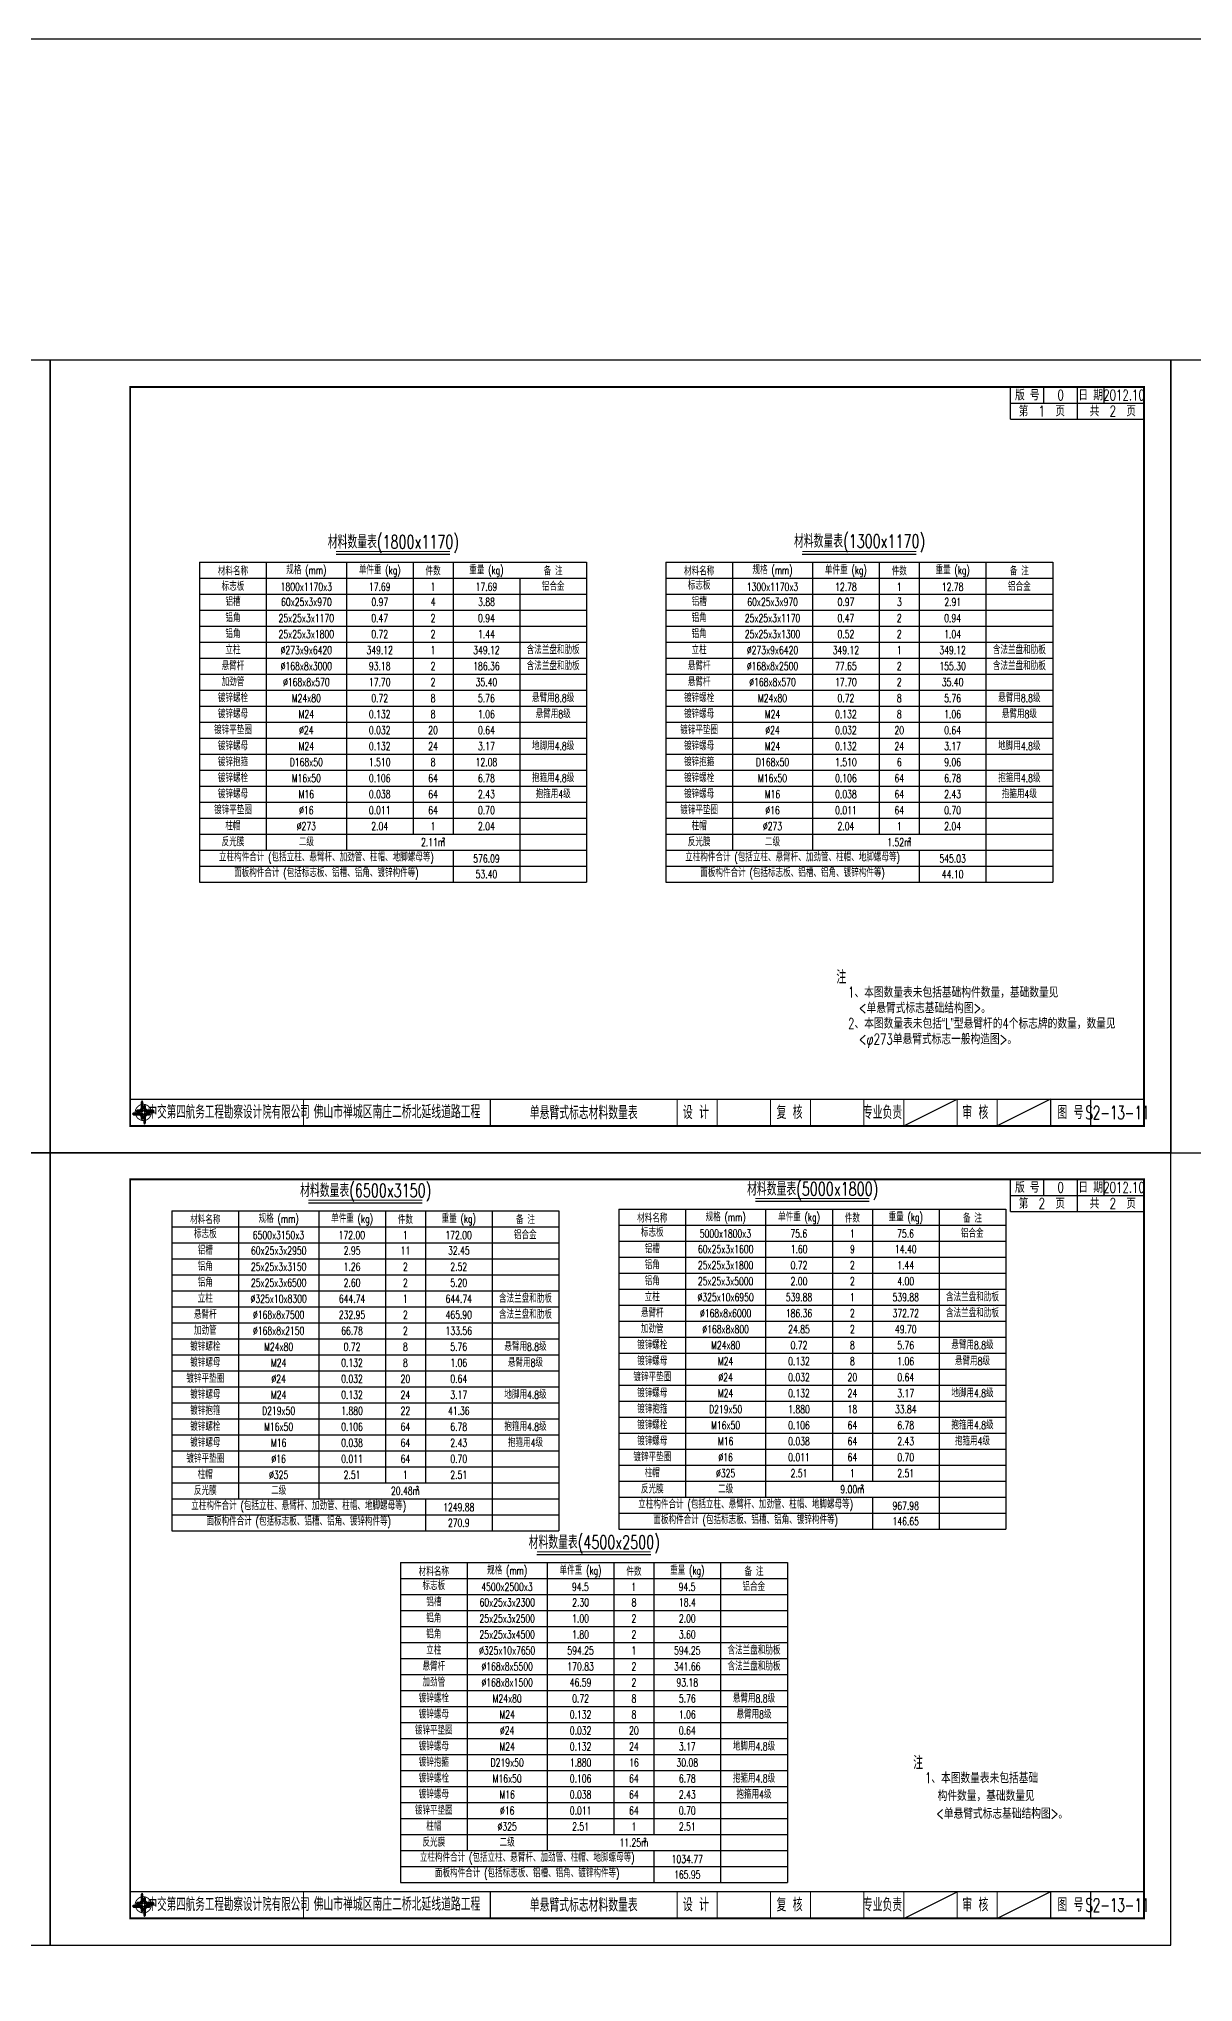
# Model space of a CAD drawing. Extents: x 4349 to 271026, y -15323 to -8945.
# Drawn here: x 5343 to 5775, y -14661 to -13932 of the extents above; entities that cross this region are included whole.
import ezdxf
from ezdxf.enums import TextEntityAlignment as Align

# ---------------------------------------------------------------- set-up
doc = ezdxf.new("R2010")
doc.units = 0
doc.header["$LTSCALE"] = 2
doc.layers.get('0').update_dxf_attribs({"linetype": 'CONTINUOUS'})
doc.layers.add('图框', color=7, linetype='CONTINUOUS')
doc.layers.add('文字', color=7, linetype='CONTINUOUS')
doc.styles.get("Standard").update_dxf_attribs({"font": 'simplex1.shx', "width": 0.7, "bigfont": 'hztxt.shx'})

# ---------------------------------------------------------------- blocks, each defined once
blk = doc.blocks.new('series')
at = {"width": 0.75}
for tag, height, p in [('页码', 4, (-35, -19)), ('图名', 5, (-220, -282)), ('图号', 5, (-20, -282))]:
    blk.add_attdef(tag, text='', height=height, dxfattribs=at).set_placement(p, align=Align.MIDDLE_CENTER)
blk = doc.blocks.new('tb')
at = {"lineweight": -3}
h = blk.add_hatch(color=256, dxfattribs=at)
h.paths.add_polyline_path([(-1.23, -0.13), (-3.78, -0.14), (-4.14, -0.41), (-1.4, -0.44), (-0.56, -1.24), (-0.54, -2.62), (-0.27, -2.2), (-0.26, -1.06)])
h.paths.add_polyline_path([(0.13, -1.08), (0.14, -3.86), (0.41, -4.26), (0.44, -1.24), (1.25, -0.43), (2.66, -0.43), (2.26, -0.16), (1.07, -0.15)])
h.paths.add_polyline_path([(1.08, 0.3), (3.62, 0.3), (4.02, 0.56), (1.25, 0.57), (0.43, 1.39), (0.43, 2.8), (0.16, 2.41), (0.15, 1.24)])
h.paths.add_polyline_path([(-0.28, 1.21), (-0.28, 3.99), (-0.56, 4.39), (-0.57, 1.41), (-1.38, 0.6), (-2.74, 0.56), (-2.33, 0.3), (-1.2, 0.29)])
for p, q in [((-1.38, 0.6), (-2.74, 0.56)), ((-0.57, 1.41), (-1.38, 0.6)), ((-0.56, 4.39), (-0.57, 1.41)), ((0.43, 2.8), (0.43, 1.39)), ((0.43, 1.39), (1.25, 0.57)), ((1.25, 0.57), (4.02, 0.56)), ((-4.14, -0.41), (-1.4, -0.44)), ((-1.4, -0.44), (-0.56, -1.24)), ((-0.56, -1.24), (-0.54, -2.62)), ((0.41, -4.26), (0.44, -1.24)), ((0.44, -1.24), (1.25, -0.43)), ((1.25, -0.43), (2.66, -0.43))]:
    blk.add_line(p, q, dxfattribs=at)
at = {"lineweight": -3, "const_width": 0.35, "flags": 128}
for points in [[(-0.9, 3.02, 0.324167), (-3.16, -0.14)], [(2.88, 0.92, 0.324403), (-0.24, 3.15)], [(0.75, -2.86, 0.325418), (3.02, 0.26)], [(-2.98, -0.76, 0.322976), (0.14, -2.98)]]:
    blk.add_lwpolyline(points, format="xyb", dxfattribs=at)
at = {"lineweight": -3, "flags": 128}
for points in [[(-0.9, 3.99), (-0.9, 1.58), (-1.53, 0.91), (-2.34, 0.91), (-2.74, 0.56), (-2.33, 0.3), (-1.2, 0.29), (-0.28, 1.21), (-0.28, 3.99), (-0.56, 4.39)], [(-0.04, 0.77), (0.68, 0.04), (-0.04, -0.69), (-0.77, 0.05)], [(3.62, 0.92), (1.43, 0.92), (0.77, 1.54), (0.77, 2.38), (0.43, 2.8), (0.16, 2.41), (0.15, 1.24), (1.08, 0.3), (3.62, 0.3), (4.02, 0.56)], [(-3.73, -0.76), (-1.54, -0.76), (-0.89, -1.39), (-0.89, -2.21), (-0.54, -2.62), (-0.27, -2.2), (-0.26, -1.06), (-1.23, -0.13), (-3.78, -0.14), (-4.14, -0.41)], [(0.75, -3.85), (0.75, -1.43), (1.4, -0.78), (2.26, -0.78), (2.66, -0.43), (2.26, -0.16), (1.07, -0.15), (0.13, -1.08), (0.14, -3.86), (0.41, -4.26)]]:
    blk.add_lwpolyline(points, close=True, dxfattribs=at)
blk = doc.blocks.new('12345')
at = {"layer": '图框'}
blk.add_lwpolyline([(4926.93, -9362.88), (4926.93, -9065.88), (4506.93, -9065.88), (4506.93, -9362.88)], close=True, dxfattribs=at)
blk = doc.blocks.new('123456')
at = {"layer": '图框', "linetype": 'Continuous'}
blk.add_blockref('12345', (0, -2522.15), dxfattribs=at)

msp = doc.modelspace()

# ---------------------------------------------------------------- linework, layer by layer
at = {"layer": '图框'}
for p, q in [((5706.92857, -14074.90394), (5706.92857, -14062.90394)), ((5719.42857, -14068.90394), (5719.42857, -14062.90394)), ((5731.92857, -14068.90394), (5731.92857, -14062.90394)), ((5741.92857, -14068.90394), (5741.92857, -14062.90394)), ((5706.92857, -14068.90394), (5756.92857, -14068.90394)), ((5731.92857, -14074.90394), (5731.92857, -14068.90394)), ((5706.92857, -14074.90394), (5756.92857, -14074.90394)), ((5721.92858, -14329.90394), (5701.92858, -14339.90394)), ((5706.92857, -14371.90394), (5706.92857, -14359.90394)), ((5719.42857, -14365.90394), (5719.42857, -14359.90394)), ((5731.92857, -14365.90394), (5731.92857, -14359.90394)), ((5741.92857, -14365.90394), (5741.92857, -14359.90394)), ((5706.92857, -14365.90394), (5756.92857, -14365.90394)), ((5731.92857, -14371.90394), (5731.92857, -14365.90394)), ((5706.92857, -14371.90394), (5756.92857, -14371.90394)), ((5721.92858, -14626.90394), (5701.92858, -14636.90394))]:
    msp.add_line(p, q, dxfattribs=at)
at = {"layer": '图框', "linetype": 'Continuous'}
for p, q in [((5666.92858, -14339.90394), (5686.92858, -14329.90394)), ((5666.92858, -14636.90394), (5686.92858, -14626.90394))]:
    msp.add_line(p, q, dxfattribs=at)
msp.add_lwpolyline([(4349.44171, -13932.41183), (7922.30761, -13932.41183), (7922.30761, -15323.10152), (4349.44171, -15323.10152)], close=True, dxfattribs=at)
at = {"layer": '图框'}
for points, const_width in [([(5756.92857, -14062.90394), (5376.92857, -14062.90394), (5376.92858, -14339.90394), (5756.92858, -14339.90394), (5756.92857, -14062.90394)], 0.7), ([(5376.92858, -14329.90394), (5756.92858, -14329.90394)], 0.4), ([(5441.92858, -14329.90394), (5441.92858, -14339.90394)], 0.4), ([(5511.92858, -14339.90394), (5511.92858, -14329.90394)], 0.4), ([(5581.92858, -14339.90394), (5581.92858, -14329.90394)], 0.4), ([(5596.92858, -14339.90394), (5596.92858, -14329.90394)], 0.4), ([(5616.92858, -14339.90394), (5616.92858, -14329.90394)], 0.4), ([(5631.92858, -14339.90394), (5631.92858, -14329.90394)], 0.4), ([(5651.92858, -14339.90394), (5651.92858, -14329.90394)], 0.4), ([(5651.92858, -14339.90394), (5651.92858, -14329.90394)], 0.4), ([(5666.92858, -14339.90394), (5666.92858, -14329.90394)], 0.4), ([(5686.92858, -14339.90394), (5686.92858, -14329.90394)], 0.4), ([(5701.92858, -14339.90394), (5701.92858, -14329.90394)], 0.4), ([(5721.92858, -14339.90394), (5721.92858, -14329.90394)], 0.4), ([(5736.92858, -14339.90394), (5736.92858, -14329.90394)], 0.4), ([(5756.92857, -14359.90394), (5376.92857, -14359.90394), (5376.92858, -14636.90394), (5756.92858, -14636.90394), (5756.92857, -14359.90394)], 0.7), ([(5376.92858, -14626.90394), (5756.92858, -14626.90394)], 0.4), ([(5441.92858, -14626.90394), (5441.92858, -14636.90394)], 0.4), ([(5511.92858, -14636.90394), (5511.92858, -14626.90394)], 0.4), ([(5581.92858, -14636.90394), (5581.92858, -14626.90394)], 0.4), ([(5596.92858, -14636.90394), (5596.92858, -14626.90394)], 0.4), ([(5616.92858, -14636.90394), (5616.92858, -14626.90394)], 0.4), ([(5631.92858, -14636.90394), (5631.92858, -14626.90394)], 0.4), ([(5651.92858, -14636.90394), (5651.92858, -14626.90394)], 0.4), ([(5651.92858, -14636.90394), (5651.92858, -14626.90394)], 0.4), ([(5666.92858, -14636.90394), (5666.92858, -14626.90394)], 0.4), ([(5686.92858, -14636.90394), (5686.92858, -14626.90394)], 0.4), ([(5701.92858, -14636.90394), (5701.92858, -14626.90394)], 0.4), ([(5721.92858, -14636.90394), (5721.92858, -14626.90394)], 0.4), ([(5736.92858, -14636.90394), (5736.92858, -14626.90394)], 0.4)]:
    msp.add_lwpolyline(points, dxfattribs=dict(at, const_width=const_width))
at = {"layer": '文字', "color": 1}
for p, q in [((5402.95937, -14128.53039), (5402.95937, -14248.53039)), ((5402.95937, -14128.53039), (5547.95937, -14128.53039)), ((5547.95937, -14128.53039), (5547.95937, -14248.53039)), ((5577.69115, -14128.53039), (5577.69115, -14248.53039)), ((5577.69115, -14128.53039), (5722.69115, -14128.53039)), ((5722.69115, -14128.53039), (5722.69115, -14248.53039)), ((5402.95937, -14236.53039), (5547.95937, -14236.53039)), ((5577.69115, -14236.53039), (5722.69115, -14236.53039)), ((5402.95937, -14248.53039), (5547.95937, -14248.53039)), ((5577.69115, -14248.53039), (5722.69115, -14248.53039)), ((5560.11356, -14371.07798), (5560.11356, -14491.07798)), ((5560.11356, -14371.07798), (5705.11356, -14371.07798)), ((5705.11356, -14371.07798), (5705.11356, -14491.07798)), ((5392.58709, -14371.65461), (5392.58709, -14491.65461)), ((5392.58709, -14371.65461), (5537.58709, -14371.65461)), ((5537.58709, -14371.65461), (5537.58709, -14491.65461)), ((5392.58709, -14479.65461), (5537.58709, -14479.65461)), ((5560.11356, -14479.07798), (5705.11356, -14479.07798)), ((5392.58709, -14491.65461), (5537.58709, -14491.65461)), ((5560.11356, -14491.07798), (5705.11356, -14491.07798)), ((5478.23726, -14503.50648), (5478.23726, -14623.50648)), ((5478.23726, -14503.50648), (5623.23726, -14503.50648)), ((5623.23726, -14503.50648), (5623.23726, -14623.50648)), ((5478.23726, -14623.50648), (5623.23726, -14623.50648))]:
    msp.add_line(p, q, dxfattribs=at)
at = {"layer": '文字'}
for p, q in [((5427.95937, -14128.53039), (5427.95937, -14236.53039)), ((5454.12238, -14125.53039), (5496.79637, -14125.53039)), ((5457.95937, -14128.53039), (5457.95937, -14236.53039)), ((5482.95937, -14128.53039), (5482.95937, -14230.53039)), ((5497.95937, -14128.53039), (5497.95937, -14230.53039)), ((5602.69115, -14128.53039), (5602.69115, -14236.53039)), ((5628.85415, -14125.53039), (5671.52815, -14125.53039)), ((5632.69115, -14128.53039), (5632.69115, -14236.53039)), ((5657.69115, -14128.53039), (5657.69115, -14230.53039)), ((5672.69115, -14128.53039), (5672.69115, -14230.53039)), ((5697.69115, -14128.53039), (5697.69115, -14248.53039)), ((5402.95937, -14134.53039), (5547.95937, -14134.53039)), ((5522.95937, -14134.53039), (5522.95937, -14248.53039)), ((5577.69115, -14134.53039), (5722.69115, -14134.53039)), ((5402.95937, -14140.53039), (5547.95937, -14140.53039)), ((5577.69115, -14140.53039), (5722.69115, -14140.53039)), ((5402.95937, -14146.53039), (5547.95937, -14146.53039)), ((5402.95937, -14152.53039), (5547.95937, -14152.53039)), ((5577.69115, -14146.53039), (5722.69115, -14146.53039)), ((5577.69115, -14152.53039), (5722.69115, -14152.53039)), ((5402.95937, -14158.53039), (5547.95937, -14158.53039)), ((5577.69115, -14158.53039), (5722.69115, -14158.53039)), ((5402.95937, -14164.53039), (5547.95937, -14164.53039)), ((5577.69115, -14164.53039), (5722.69115, -14164.53039)), ((5402.95937, -14170.53039), (5547.95937, -14170.53039)), ((5577.69115, -14170.53039), (5722.69115, -14170.53039)), ((5402.95937, -14176.53039), (5547.95937, -14176.53039)), ((5577.69115, -14176.53039), (5722.69115, -14176.53039)), ((5402.95937, -14182.53039), (5547.95937, -14182.53039)), ((5402.95937, -14188.53039), (5547.95937, -14188.53039)), ((5577.69115, -14182.53039), (5722.69115, -14182.53039)), ((5577.69115, -14188.53039), (5722.69115, -14188.53039)), ((5402.95937, -14194.53039), (5547.95937, -14194.53039)), ((5522.95937, -14194.53039), (5522.95937, -14200.53039)), ((5577.69115, -14194.53039), (5722.69115, -14194.53039)), ((5697.69115, -14194.53039), (5697.69115, -14200.53039)), ((5402.95937, -14200.53039), (5547.95937, -14200.53039)), ((5522.95937, -14200.53039), (5522.95937, -14206.53039)), ((5577.69115, -14200.53039), (5722.69115, -14200.53039)), ((5697.69115, -14200.53039), (5697.69115, -14206.53039)), ((5402.95937, -14206.53039), (5547.95937, -14206.53039)), ((5522.95937, -14206.53039), (5522.95937, -14212.53039)), ((5577.69115, -14206.53039), (5722.69115, -14206.53039)), ((5697.69115, -14206.53039), (5697.69115, -14212.53039)), ((5402.95937, -14212.53039), (5547.95937, -14212.53039)), ((5522.95937, -14212.53039), (5522.95937, -14218.53039)), ((5577.69115, -14212.53039), (5722.69115, -14212.53039)), ((5697.69115, -14212.53039), (5697.69115, -14218.53039)), ((5402.95937, -14218.53039), (5547.95937, -14218.53039)), ((5402.95937, -14224.53039), (5547.95937, -14224.53039)), ((5522.95937, -14218.53039), (5522.95937, -14224.53039)), ((5522.95937, -14224.53039), (5522.95937, -14230.53039)), ((5577.69115, -14218.53039), (5722.69115, -14218.53039)), ((5577.69115, -14224.53039), (5722.69115, -14224.53039)), ((5697.69115, -14218.53039), (5697.69115, -14224.53039)), ((5697.69115, -14224.53039), (5697.69115, -14230.53039)), ((5402.95937, -14230.53039), (5547.95937, -14230.53039)), ((5577.69115, -14230.53039), (5722.69115, -14230.53039)), ((5497.95937, -14236.53039), (5497.95937, -14248.53039)), ((5672.69115, -14236.53039), (5672.69115, -14248.53039)), ((5402.95937, -14242.53039), (5547.95937, -14242.53039)), ((5577.69115, -14242.53039), (5722.69115, -14242.53039)), ((5443.75009, -14368.65461), (5486.42409, -14368.65461)), ((5585.11356, -14371.07798), (5585.11356, -14479.07798)), ((5611.27657, -14368.07798), (5653.95056, -14368.07798)), ((5615.11356, -14371.07798), (5615.11356, -14479.07798)), ((5640.11356, -14371.07798), (5640.11356, -14473.07798)), ((5655.11356, -14371.07798), (5655.11356, -14473.07798)), ((5680.11356, -14371.07798), (5680.11356, -14491.07798)), ((5392.58709, -14377.65461), (5537.58709, -14377.65461)), ((5417.58709, -14371.65461), (5417.58709, -14479.65461)), ((5447.58709, -14371.65461), (5447.58709, -14479.65461)), ((5472.58709, -14371.65461), (5472.58709, -14473.65461)), ((5487.58709, -14371.65461), (5487.58709, -14473.65461)), ((5512.58709, -14371.65461), (5512.58709, -14491.65461)), ((5560.11356, -14377.07798), (5705.11356, -14377.07798)), ((5392.58709, -14383.65461), (5537.58709, -14383.65461)), ((5560.11356, -14383.07798), (5705.11356, -14383.07798)), ((5392.58709, -14389.65461), (5537.58709, -14389.65461)), ((5560.11356, -14389.07798), (5705.11356, -14389.07798)), ((5392.58709, -14395.65461), (5537.58709, -14395.65461)), ((5560.11356, -14395.07798), (5705.11356, -14395.07798)), ((5392.58709, -14401.65461), (5537.58709, -14401.65461)), ((5392.58709, -14407.65461), (5537.58709, -14407.65461)), ((5560.11356, -14401.07798), (5705.11356, -14401.07798)), ((5560.11356, -14407.07798), (5705.11356, -14407.07798)), ((5392.58709, -14413.65461), (5537.58709, -14413.65461)), ((5560.11356, -14413.07798), (5705.11356, -14413.07798)), ((5392.58709, -14419.65461), (5537.58709, -14419.65461)), ((5560.11356, -14419.07798), (5705.11356, -14419.07798)), ((5392.58709, -14425.65461), (5537.58709, -14425.65461)), ((5560.11356, -14425.07798), (5705.11356, -14425.07798)), ((5392.58709, -14431.65461), (5537.58709, -14431.65461)), ((5560.11356, -14431.07798), (5705.11356, -14431.07798)), ((5392.58709, -14437.65461), (5537.58709, -14437.65461)), ((5392.58709, -14443.65461), (5537.58709, -14443.65461)), ((5512.58709, -14437.65461), (5512.58709, -14443.65461)), ((5512.58709, -14443.65461), (5512.58709, -14449.65461)), ((5560.11356, -14437.07798), (5705.11356, -14437.07798)), ((5560.11356, -14443.07798), (5705.11356, -14443.07798)), ((5680.11356, -14437.07798), (5680.11356, -14443.07798)), ((5680.11356, -14443.07798), (5680.11356, -14449.07798)), ((5392.58709, -14449.65461), (5537.58709, -14449.65461)), ((5512.58709, -14449.65461), (5512.58709, -14455.65461)), ((5560.11356, -14449.07798), (5705.11356, -14449.07798)), ((5680.11356, -14449.07798), (5680.11356, -14455.07798)), ((5392.58709, -14455.65461), (5537.58709, -14455.65461)), ((5512.58709, -14455.65461), (5512.58709, -14461.65461)), ((5560.11356, -14455.07798), (5705.11356, -14455.07798)), ((5680.11356, -14455.07798), (5680.11356, -14461.07798)), ((5392.58709, -14461.65461), (5537.58709, -14461.65461)), ((5512.58709, -14461.65461), (5512.58709, -14467.65461)), ((5560.11356, -14461.07798), (5705.11356, -14461.07798)), ((5680.11356, -14461.07798), (5680.11356, -14467.07798)), ((5392.58709, -14467.65461), (5537.58709, -14467.65461)), ((5512.58709, -14467.65461), (5512.58709, -14473.65461)), ((5560.11356, -14467.07798), (5705.11356, -14467.07798)), ((5560.11356, -14473.07798), (5705.11356, -14473.07798)), ((5680.11356, -14467.07798), (5680.11356, -14473.07798)), ((5392.58709, -14473.65461), (5537.58709, -14473.65461)), ((5487.58709, -14479.65461), (5487.58709, -14491.65461)), ((5655.11356, -14479.07798), (5655.11356, -14491.07798)), ((5392.58709, -14485.65461), (5537.58709, -14485.65461)), ((5560.11356, -14485.07798), (5705.11356, -14485.07798)), ((5529.40026, -14500.50648), (5572.07426, -14500.50648)), ((5478.23726, -14509.50648), (5623.23726, -14509.50648)), ((5503.23726, -14503.50648), (5503.23726, -14611.50648)), ((5533.23726, -14503.50648), (5533.23726, -14611.50648)), ((5558.23726, -14503.50648), (5558.23726, -14605.50648)), ((5573.23726, -14503.50648), (5573.23726, -14605.50648)), ((5598.23726, -14503.50648), (5598.23726, -14623.50648)), ((5478.23726, -14515.50648), (5623.23726, -14515.50648)), ((5478.23726, -14521.50648), (5623.23726, -14521.50648)), ((5478.23726, -14527.50648), (5623.23726, -14527.50648)), ((5478.23726, -14533.50648), (5623.23726, -14533.50648)), ((5478.23726, -14539.50648), (5623.23726, -14539.50648)), ((5478.23726, -14545.50648), (5623.23726, -14545.50648)), ((5478.23726, -14551.50648), (5623.23726, -14551.50648)), ((5478.23726, -14557.50648), (5623.23726, -14557.50648)), ((5478.23726, -14563.50648), (5623.23726, -14563.50648)), ((5478.23726, -14569.50648), (5623.23726, -14569.50648)), ((5598.23726, -14569.50648), (5598.23726, -14575.50648)), ((5478.23726, -14575.50648), (5623.23726, -14575.50648)), ((5478.23726, -14581.50648), (5623.23726, -14581.50648)), ((5598.23726, -14575.50648), (5598.23726, -14581.50648)), ((5598.23726, -14581.50648), (5598.23726, -14587.50648)), ((5478.23726, -14587.50648), (5623.23726, -14587.50648)), ((5598.23726, -14587.50648), (5598.23726, -14593.50648)), ((5478.23726, -14593.50648), (5623.23726, -14593.50648)), ((5598.23726, -14593.50648), (5598.23726, -14599.50648)), ((5478.23726, -14599.50648), (5623.23726, -14599.50648)), ((5598.23726, -14599.50648), (5598.23726, -14605.50648)), ((5478.23726, -14605.50648), (5623.23726, -14605.50648)), ((5478.23726, -14611.50648), (5623.23726, -14611.50648)), ((5573.23726, -14611.50648), (5573.23726, -14623.50648)), ((5478.23726, -14617.50648), (5623.23726, -14617.50648))]:
    msp.add_line(p, q, dxfattribs=at)
at = {"layer": '文字', "const_width": 0.4}
for points in [[(5454.12238, -14124.53039), (5496.79637, -14124.53039)], [(5628.85415, -14124.53039), (5671.52815, -14124.53039)], [(5443.75009, -14367.65461), (5486.42409, -14367.65461)], [(5611.27657, -14367.07798), (5653.95056, -14367.07798)], [(5529.40026, -14499.50648), (5572.07426, -14499.50648)]]:
    msp.add_lwpolyline(points, dxfattribs=at)

# ---------------------------------------------------------------- block references
at = {"layer": '图框', "color": 1, "linetype": 'Continuous'}
for p in [(420, -2464.87737), (840, -2464.87737), (1260, -2464.87737), (420, -2761.87737), (840, -2761.87737)]:
    msp.add_blockref('123456', p, dxfattribs=at)
at = {"layer": '图框'}
ref = msp.add_blockref('series', (5766.92858, -14052.90394), dxfattribs=at)
ref.add_attrib('页码', '第  1  页    共  2  页', dxfattribs={"layer": '0', "height": 4, "width": 0.7}).set_placement((5731.92857, -14071.90394), align=Align.MIDDLE_CENTER)
ref.add_attrib('图名', '单悬臂式标志材料数量表', dxfattribs={"layer": '0', "height": 5, "width": 0.7}).set_placement((5546.92858, -14334.90394), align=Align.MIDDLE_CENTER)
ref.add_attrib('图号', 'S2-13-11', dxfattribs={"layer": '0', "height": 5, "width": 0.65}).set_placement((5746.92858, -14334.90394), align=Align.MIDDLE_CENTER)
at = {"layer": '图框', "lineweight": -3}
for p in [(5381.92431, -14334.8986), (5381.92431, -14631.8986)]:
    msp.add_blockref('tb', p, dxfattribs=at)
at = {"layer": '图框'}
ref = msp.add_blockref('series', (5766.92858, -14349.90394), dxfattribs=at)
ref.add_attrib('页码', '第  2  页    共  2  页', dxfattribs={"layer": '0', "height": 4, "width": 0.7}).set_placement((5731.92857, -14368.90394), align=Align.MIDDLE_CENTER)
ref.add_attrib('图名', '单悬臂式标志材料数量表', dxfattribs={"layer": '0', "height": 5, "width": 0.7}).set_placement((5546.92858, -14631.90394), align=Align.MIDDLE_CENTER)
ref.add_attrib('图号', 'S2-13-11', dxfattribs={"layer": '0', "height": 5, "width": 0.65}).set_placement((5746.92858, -14631.90394), align=Align.MIDDLE_CENTER)

# ---------------------------------------------------------------- texts
for s, height, width, p in [('版 号', 4, 0.7, (5713.17857, -14065.90394)), ('0', 4, 0.7, (5725.67857, -14065.90394)), ('日 期', 4, 0.7, (5736.92857, -14065.90394)), ('2012.10', 4, 0.7, (5749.42857, -14065.90394)), ('中交第四航务工程勘察设计院有限公司', 5, 0.65, (5413.85942, -14334.6555)), ('佛山市禅城区南庄二桥北延线道路工程', 5, 0.7, (5476.92858, -14334.58924)), ('设 计', 5, 0.7, (5588.97324, -14334.80936)), ('复 核', 5, 0.7, (5624.06806, -14334.80936)), ('专业负责', 5, 0.7, (5658.9188, -14334.80936)), ('审 核', 5, 0.7, (5693.69261, -14334.80936)), ('图 号', 5, 0.7, (5729.31178, -14334.80936)), ('版 号', 4, 0.7, (5713.17857, -14362.90394)), ('0', 4, 0.7, (5725.67857, -14362.90394)), ('日 期', 4, 0.7, (5736.92857, -14362.90394)), ('2012.10', 4, 0.7, (5749.42857, -14362.90394)), ('中交第四航务工程勘察设计院有限公司', 5, 0.65, (5413.85942, -14631.6555)), ('佛山市禅城区南庄二桥北延线道路工程', 5, 0.7, (5476.92858, -14631.58924)), ('设 计', 5, 0.7, (5588.97324, -14631.80936)), ('复 核', 5, 0.7, (5624.06806, -14631.80936)), ('专业负责', 5, 0.7, (5658.9188, -14631.80936)), ('审 核', 5, 0.7, (5693.69261, -14631.80936)), ('图 号', 5, 0.7, (5729.31178, -14631.80936))]:
    msp.add_text(s, height=height, dxfattribs=dict(at, width=width)).set_placement(p, align=Align.MIDDLE_CENTER)
at = {"layer": '文字', "width": 0.7}
for s, p in [('材料数量表(1800x1170)', (5475.5837, -14120.94714)), ('材料数量表(1300x1170)', (5650.31548, -14120.69091)), ('材料数量表(6500x3150)', (5465.21142, -14364.07136)), ('材料数量表(5000x1800)', (5632.73789, -14363.49473)), ('材料数量表(4500x2500)', (5550.86159, -14495.92323))]:
    msp.add_text(s, height=5, dxfattribs=at).set_placement(p, align=Align.MIDDLE_CENTER)
at = {"layer": '文字', "linetype": 'Continuous', "width": 0.7}
for p in [(5641.63152, -14286.58221), (5670.42121, -14581.06949)]:
    msp.add_text('注', height=5, dxfattribs=at).set_placement(p)
at = {"layer": '文字', "color": 7, "linetype": 'Continuous', "width": 0.7}
for s, p in [('  1、本图数量表未包括基础构件数量，基础数量见', (5642.16301, -14291.7707)), ('<单悬臂式标志基础结构图>。', (5650.05686, -14297.63826)), ('  2、本图数量表未包括“L”型悬臂杆的4个标志牌的数量，数量见', (5642.16301, -14303.43464)), ('<φ273单悬臂式标志一般构造图>。', (5650.05686, -14309.3022)), ('  1、本图数量表未包括基础', (5670.9527, -14586.25798)), ('构件数量，基础数量见', (5679.56623, -14592.92465)), ('<单悬臂式标志基础结构图>。', (5679.00606, -14599.59131))]:
    msp.add_text(s, height=4, dxfattribs=at).set_placement(p)
at = {"layer": '文字', "width": 24, "attachment_point": 5}
for s, insert, char_height in [('材料名称', (5415.45937, -14132.03039), 3), ('规格 (mm)', (5442.95937, -14132.03039), 3), ('单件重 (kg)', (5470.45937, -14132.03039), 3), ('件数', (5490.45937, -14132.03039), 3), ('重量 (kg)', (5510.45937, -14132.03039), 3), ('备 注', (5535.45937, -14132.03039), 3), ('材料名称', (5590.19115, -14132.03039), 3), ('规格 (mm)', (5617.69115, -14132.03039), 3), ('单件重 (kg)', (5645.19115, -14132.03039), 3), ('件数', (5665.19115, -14132.03039), 3), ('重量 (kg)', (5685.19115, -14132.03039), 3), ('备 注', (5710.19115, -14132.03039), 3), ('标志板', (5415.45937, -14137.76858), 3), ('1800x1170x3', (5442.95937, -14137.76858), 3), ('17.69', (5470.45937, -14137.76858), 3), ('1', (5490.45937, -14137.76858), 3), ('17.69', (5510.45937, -14137.76858), 3), ('铝合金', (5535.45937, -14137.76858), 3), ('标志板', (5590.19115, -14137.33413), 3), ('1300x1170x3', (5617.69115, -14137.80764), 3), ('12.78', (5645.19115, -14137.80764), 3), ('1', (5665.19115, -14137.80764), 3), ('12.78', (5685.19115, -14137.80764), 3), ('铝合金', (5710.19115, -14137.80764), 3), ('铝槽', (5415.4901, -14143.48393), 3), ('60x25x3x970', (5442.9901, -14143.48393), 3), ('0.97', (5470.4901, -14143.48393), 3), ('4', (5490.4901, -14143.48393), 3), ('3.88', (5510.4901, -14143.48393), 3), ('铝槽', (5590.22188, -14143.48393), 3), ('60x25x3x970', (5617.72188, -14143.48393), 3), ('0.97', (5645.22188, -14143.48393), 3), ('3', (5665.22188, -14143.48393), 3), ('2.91', (5685.22188, -14143.48393), 3), ('铝角', (5415.45937, -14149.53039), 3), ('25x25x3x1170', (5442.95937, -14149.53039), 3), ('0.47', (5470.45937, -14149.53039), 3), ('2', (5490.45937, -14149.53039), 3), ('0.94', (5510.45937, -14149.53039), 3), ('铝角', (5590.19115, -14149.53039), 3), ('25x25x3x1170', (5617.69115, -14149.53039), 3), ('0.47', (5645.19115, -14149.53039), 3), ('2', (5665.19115, -14149.53039), 3), ('0.94', (5685.19115, -14149.53039), 3), ('铝角', (5415.45937, -14155.53039), 3), ('立柱', (5415.45937, -14161.53039), 3), ('25x25x3x1800', (5442.95937, -14155.53039), 3), ('%%C273x9x6420', (5442.95937, -14161.53039), 3), ('349.12', (5470.45937, -14161.53039), 3), ('0.72', (5470.45937, -14155.53039), 3), ('2', (5490.45937, -14155.53039), 3), ('1', (5490.45937, -14161.53039), 3), ('349.12', (5510.45937, -14161.53039), 3), ('1.44', (5510.45937, -14155.53039), 3), ('含法兰盘和肋板', (5535.45937, -14161.53039), 3), ('铝角', (5590.19115, -14155.53039), 3), ('立柱', (5590.19115, -14161.53039), 3), ('25x25x3x1300', (5617.69115, -14155.53039), 3), ('%%C273x9x6420', (5617.69115, -14161.53039), 3), ('349.12', (5645.19115, -14161.53039), 3), ('0.52', (5645.19115, -14155.53039), 3), ('2', (5665.19115, -14155.53039), 3), ('1', (5665.19115, -14161.53039), 3), ('349.12', (5685.19115, -14161.53039), 3), ('1.04', (5685.19115, -14155.53039), 3), ('含法兰盘和肋板', (5710.19115, -14161.53039), 3), ('悬臂杆', (5415.45937, -14167.53039), 3), ('%%C168x8x3000', (5442.95937, -14167.53039), 3), ('93.18', (5470.45937, -14167.53039), 3), ('2', (5490.45937, -14167.53039), 3), ('186.36', (5510.45937, -14167.53039), 3), ('含法兰盘和肋板', (5535.45937, -14167.53039), 3), ('悬臂杆', (5590.19115, -14167.53039), 3), ('%%C168x8x2500', (5617.69115, -14167.53039), 3), ('77.65', (5645.19115, -14167.53039), 3), ('2', (5665.19115, -14167.53039), 3), ('155.30', (5685.19115, -14167.53039), 3), ('含法兰盘和肋板', (5710.19115, -14167.53039), 3), ('加劲管', (5415.45937, -14173.53039), 3), ('%%C168x8x570', (5442.95937, -14173.53039), 3), ('17.70', (5470.45937, -14173.53039), 3), ('2', (5490.45937, -14173.53039), 3), ('35.40', (5510.45937, -14173.53039), 3), ('悬臂杆', (5590.19115, -14173.53039), 3), ('%%C168x8x570', (5617.69115, -14173.53039), 3), ('17.70', (5645.19115, -14173.53039), 3), ('2', (5665.19115, -14173.53039), 3), ('35.40', (5685.19115, -14173.53039), 3), ('镀锌螺栓', (5415.45937, -14179.53039), 3), ('M24x80', (5442.95937, -14179.53039), 3), ('0.72', (5470.45937, -14179.53039), 3), ('8', (5490.45937, -14179.53039), 3), ('5.76', (5510.45937, -14179.53039), 3), ('悬臂用8.8级', (5535.45937, -14179.53039), 3), ('镀锌螺栓', (5590.19115, -14179.53039), 3), ('M24x80', (5617.69115, -14179.53039), 3), ('0.72', (5645.19115, -14179.53039), 3), ('8', (5665.19115, -14179.53039), 3), ('5.76', (5685.19115, -14179.53039), 3), ('悬臂用8.8级', (5710.19115, -14179.53039), 3), ('镀锌螺母', (5415.45937, -14185.53039), 3), ('M24', (5442.95937, -14185.53039), 3), ('0.132', (5470.45937, -14185.53039), 3), ('8', (5490.45937, -14185.53039), 3), ('1.06', (5510.45937, -14185.53039), 3), ('悬臂用8级', (5535.45937, -14185.53039), 3), ('镀锌螺母', (5590.19115, -14185.53039), 3), ('M24', (5617.69115, -14185.53039), 3), ('0.132', (5645.19115, -14185.53039), 3), ('8', (5665.19115, -14185.53039), 3), ('1.06', (5685.19115, -14185.53039), 3), ('悬臂用8级', (5710.19115, -14185.53039), 3), ('镀锌平垫圈', (5415.45937, -14191.53039), 3), ('镀锌螺母', (5415.45937, -14197.53039), 3), ('M24', (5442.95937, -14197.53039), 3), ('%%C24', (5442.95937, -14191.53039), 3), ('0.032', (5470.45937, -14191.53039), 3), ('0.132', (5470.45937, -14197.53039), 3), ('20', (5490.45937, -14191.53039), 3), ('24', (5490.45937, -14197.53039), 3), ('0.64', (5510.45937, -14191.53039), 3), ('3.17', (5510.45937, -14197.53039), 3), ('地脚用4.8级', (5535.45937, -14197.53039), 3), ('镀锌平垫圈', (5590.19115, -14191.53039), 3), ('镀锌螺母', (5590.19115, -14197.53039), 3), ('M24', (5617.69115, -14197.53039), 3), ('%%C24', (5617.69115, -14191.53039), 3), ('0.032', (5645.19115, -14191.53039), 3), ('0.132', (5645.19115, -14197.53039), 3), ('20', (5665.19115, -14191.53039), 3), ('24', (5665.19115, -14197.53039), 3), ('0.64', (5685.19115, -14191.53039), 3), ('3.17', (5685.19115, -14197.53039), 3), ('地脚用4.8级', (5710.19115, -14197.53039), 3), ('镀锌抱箍', (5415.45937, -14203.53039), 3), ('D168x50', (5442.95937, -14203.53039), 3), ('1.510', (5470.45937, -14203.53039), 3), ('8', (5490.45937, -14203.53039), 3), ('12.08', (5510.45937, -14203.53039), 3), ('镀锌抱箍', (5590.19115, -14203.53039), 3), ('D168x50', (5617.69115, -14203.53039), 3), ('1.510', (5645.19115, -14203.53039), 3), ('6', (5665.19115, -14203.53039), 3), ('9.06', (5685.19115, -14203.53039), 3), ('镀锌螺栓', (5415.45937, -14209.53039), 3), ('M16x50', (5442.95937, -14209.53039), 3), ('0.106', (5470.45937, -14209.53039), 3), ('64', (5490.45937, -14209.53039), 3), ('6.78', (5510.45937, -14209.53039), 3), ('抱箍用4.8级', (5535.45937, -14209.53039), 3), ('镀锌螺栓', (5590.19115, -14209.53039), 3), ('M16x50', (5617.69115, -14209.53039), 3), ('0.106', (5645.19115, -14209.53039), 3), ('64', (5665.19115, -14209.53039), 3), ('6.78', (5685.19115, -14209.53039), 3), ('抱箍用4.8级', (5710.19115, -14209.53039), 3), ('镀锌螺母', (5415.45937, -14215.53039), 3), ('M16', (5442.95937, -14215.53039), 3), ('0.038', (5470.45937, -14215.53039), 3), ('64', (5490.45937, -14215.53039), 3), ('2.43', (5510.45937, -14215.53039), 3), ('抱箍用4级', (5535.45937, -14215.53039), 3), ('镀锌螺母', (5590.19115, -14215.53039), 3), ('M16', (5617.69115, -14215.53039), 3), ('0.038', (5645.19115, -14215.53039), 3), ('64', (5665.19115, -14215.53039), 3), ('2.43', (5685.19115, -14215.53039), 3), ('抱箍用4级', (5710.19115, -14215.53039), 3), ('镀锌平垫圈', (5415.45937, -14221.53039), 3), ('%%C16', (5442.95937, -14221.53039), 3), ('0.011', (5470.45937, -14221.53039), 3), ('64', (5490.45937, -14221.53039), 3), ('0.70', (5510.45937, -14221.53039), 3), ('镀锌平垫圈', (5590.19115, -14221.53039), 3), ('%%C16', (5617.69115, -14221.53039), 3), ('0.011', (5645.19115, -14221.53039), 3), ('64', (5665.19115, -14221.53039), 3), ('0.70', (5685.19115, -14221.53039), 3), ('反光膜', (5415.45937, -14233.53039), 3), ('柱帽', (5415.45937, -14227.53039), 3), ('%%C273', (5442.95937, -14227.53039), 3), ('二级', (5442.95937, -14233.53039), 3), ('2.04', (5470.45937, -14227.53039), 3), ('2.11m', (5490.45937, -14233.53039), 3), ('1', (5490.45937, -14227.53039), 3), ('2', (5494.39488, -14232.628), 1.5), ('2.04', (5510.45937, -14227.53039), 3), ('反光膜', (5590.19115, -14233.53039), 3), ('柱帽', (5590.19115, -14227.53039), 3), ('%%C273', (5617.69115, -14227.53039), 3), ('二级', (5617.69115, -14233.53039), 3), ('2.04', (5645.19115, -14227.53039), 3), ('1.52m', (5665.19115, -14233.53039), 3), ('1', (5665.19115, -14227.53039), 3), ('2', (5669.12666, -14232.628), 1.5), ('2.04', (5685.19115, -14227.53039), 3), ('576.09', (5510.45937, -14239.69706), 3), ('545.03', (5685.19115, -14239.69706), 3), ('53.40', (5510.45937, -14245.53039), 3), ('44.10', (5685.19115, -14245.53039), 3), ('材料名称', (5405.08709, -14375.15461), 3), ('规格 (mm)', (5432.58709, -14375.15461), 3), ('单件重 (kg)', (5460.08709, -14375.15461), 3), ('件数', (5480.08709, -14375.15461), 3), ('重量 (kg)', (5500.08709, -14375.15461), 3), ('备 注', (5525.08709, -14375.15461), 3), ('材料名称', (5572.61356, -14374.57798), 3), ('标志板', (5572.61356, -14379.88171), 3), ('规格 (mm)', (5600.11356, -14374.57798), 3), ('单件重 (kg)', (5627.61356, -14374.57798), 3), ('件数', (5647.61356, -14374.57798), 3), ('重量 (kg)', (5667.61356, -14374.57798), 3), ('铝合金', (5692.54101, -14380.23537), 3), ('备 注', (5692.61356, -14374.57798), 3), ('标志板', (5405.08709, -14380.45835), 3), ('铝槽', (5405.11781, -14386.60815), 3), ('60x25x3x2950', (5432.61781, -14386.60815), 3), ('6500x3150x3', (5432.51453, -14380.812), 3), ('172.00', (5460.01453, -14380.812), 3), ('2.95', (5460.11781, -14386.60815), 3), ('11', (5480.11781, -14386.60815), 3), ('1', (5480.01453, -14380.812), 3), ('172.00', (5500.01453, -14380.812), 3), ('32.45', (5500.11781, -14386.60815), 3), ('铝合金', (5525.01453, -14380.812), 3), ('铝槽', (5572.64429, -14386.03152), 3), ('60x25x3x1600', (5600.14429, -14386.03152), 3), ('5000x1800x3', (5600.04101, -14380.23537), 3), ('75.6', (5627.54101, -14380.23537), 3), ('1.60', (5627.64429, -14386.03152), 3), ('9', (5647.64429, -14386.03152), 3), ('1', (5647.54101, -14380.23537), 3), ('14.40', (5667.64429, -14386.03152), 3), ('75.6', (5667.54101, -14380.23537), 3), ('铝角', (5405.08709, -14392.65461), 3), ('25x25x3x3150', (5432.58709, -14392.65461), 3), ('1.26', (5460.08709, -14392.65461), 3), ('2', (5480.08709, -14392.65461), 3), ('2.52', (5500.08709, -14392.65461), 3), ('铝角', (5572.61356, -14392.07798), 3), ('25x25x3x1800', (5600.11356, -14392.07798), 3), ('0.72', (5627.61356, -14392.07798), 3), ('2', (5647.61356, -14392.07798), 3), ('1.44', (5667.61356, -14392.07798), 3), ('铝角', (5405.08709, -14398.65461), 3), ('25x25x3x6500', (5432.58709, -14398.65461), 3), ('2.60', (5460.08709, -14398.65461), 3), ('2', (5480.08709, -14398.65461), 3), ('5.20', (5500.08709, -14398.65461), 3), ('铝角', (5572.61356, -14398.07798), 3), ('25x25x3x5000', (5600.11356, -14398.07798), 3), ('2.00', (5627.61356, -14398.07798), 3), ('2', (5647.61356, -14398.07798), 3), ('4.00', (5667.61356, -14398.07798), 3), ('立柱', (5405.08709, -14404.65461), 3), ('%%C325x10x8300', (5432.58709, -14404.65461), 3), ('644.74', (5460.08709, -14404.65461), 3), ('1', (5480.08709, -14404.65461), 3), ('644.74', (5500.08709, -14404.65461), 3), ('含法兰盘和肋板', (5525.08709, -14404.65461), 3), ('立柱', (5572.61356, -14404.07798), 3), ('%%C325x10x6950', (5600.11356, -14404.07798), 3), ('539.88', (5627.61356, -14404.07798), 3), ('1', (5647.61356, -14404.07798), 3), ('539.88', (5667.61356, -14404.07798), 3), ('含法兰盘和肋板', (5692.61356, -14404.07798), 3), ('加劲管', (5405.08709, -14416.65461), 3), ('悬臂杆', (5405.08709, -14410.65461), 3), ('%%C168x8x7500', (5432.58709, -14410.65461), 3), ('232.95', (5460.08709, -14410.65461), 3), ('2', (5480.08709, -14410.65461), 3), ('465.90', (5500.08709, -14410.65461), 3), ('含法兰盘和肋板', (5525.08709, -14410.65461), 3), ('加劲管', (5572.61356, -14416.07798), 3), ('悬臂杆', (5572.61356, -14410.07798), 3), ('%%C168x8x6000', (5600.11356, -14410.07798), 3), ('%%C168x8x800', (5600.11356, -14416.07798), 3), ('186.36', (5627.61356, -14410.07798), 3), ('24.85', (5627.61356, -14416.07798), 3), ('2', (5647.61356, -14410.07798), 3), ('2', (5647.61356, -14416.07798), 3), ('372.72', (5667.61356, -14410.07798), 3), ('49.70', (5667.61356, -14416.07798), 3), ('含法兰盘和肋板', (5692.61356, -14410.07798), 3), ('镀锌螺栓', (5405.08709, -14422.65461), 3), ('%%C168x8x2150', (5432.58709, -14416.65461), 3), ('M24x80', (5432.58709, -14422.65461), 3), ('66.78', (5460.08709, -14416.65461), 3), ('0.72', (5460.08709, -14422.65461), 3), ('2', (5480.08709, -14416.65461), 3), ('8', (5480.08709, -14422.65461), 3), ('133.56', (5500.08709, -14416.65461), 3), ('5.76', (5500.08709, -14422.65461), 3), ('悬臂用8.8级', (5525.08709, -14422.65461), 3), ('镀锌螺栓', (5572.61356, -14422.07798), 3), ('M24x80', (5600.11356, -14422.07798), 3), ('0.72', (5627.61356, -14422.07798), 3), ('8', (5647.61356, -14422.07798), 3), ('5.76', (5667.61356, -14422.07798), 3), ('悬臂用8.8级', (5692.61356, -14422.07798), 3), ('镀锌螺母', (5405.08709, -14428.65461), 3), ('M24', (5432.58709, -14428.65461), 3), ('0.132', (5460.08709, -14428.65461), 3), ('8', (5480.08709, -14428.65461), 3), ('1.06', (5500.08709, -14428.65461), 3), ('悬臂用8级', (5525.08709, -14428.65461), 3), ('镀锌螺母', (5572.61356, -14428.07798), 3), ('M24', (5600.11356, -14428.07798), 3), ('0.132', (5627.61356, -14428.07798), 3), ('8', (5647.61356, -14428.07798), 3), ('1.06', (5667.61356, -14428.07798), 3), ('悬臂用8级', (5692.61356, -14428.07798), 3), ('镀锌平垫圈', (5405.08709, -14434.65461), 3), ('%%C24', (5432.58709, -14434.65461), 3), ('0.032', (5460.08709, -14434.65461), 3), ('20', (5480.08709, -14434.65461), 3), ('0.64', (5500.08709, -14434.65461), 3), ('镀锌平垫圈', (5572.61356, -14434.07798), 3), ('%%C24', (5600.11356, -14434.07798), 3), ('0.032', (5627.61356, -14434.07798), 3), ('20', (5647.61356, -14434.07798), 3), ('0.64', (5667.61356, -14434.07798), 3), ('镀锌螺母', (5405.08709, -14440.65461), 3), ('M24', (5432.58709, -14440.65461), 3), ('0.132', (5460.08709, -14440.65461), 3), ('24', (5480.08709, -14440.65461), 3), ('3.17', (5500.08709, -14440.65461), 3), ('地脚用4.8级', (5525.08709, -14440.65461), 3), ('镀锌螺母', (5572.61356, -14440.07798), 3), ('M24', (5600.11356, -14440.07798), 3), ('0.132', (5627.61356, -14440.07798), 3), ('24', (5647.61356, -14440.07798), 3), ('3.17', (5667.61356, -14440.07798), 3), ('地脚用4.8级', (5692.61356, -14440.07798), 3), ('镀锌抱箍', (5405.08709, -14446.65461), 3), ('镀锌螺栓', (5405.08709, -14452.65461), 3), ('D219x50', (5432.58709, -14446.65461), 3), ('M16x50', (5432.58709, -14452.65461), 3), ('0.106', (5460.08709, -14452.65461), 3), ('1.880', (5460.08709, -14446.65461), 3), ('22', (5480.08709, -14446.65461), 3), ('64', (5480.08709, -14452.65461), 3), ('41.36', (5500.08709, -14446.65461), 3), ('6.78', (5500.08709, -14452.65461), 3), ('抱箍用4.8级', (5525.08709, -14452.65461), 3), ('镀锌抱箍', (5572.61356, -14446.07798), 3), ('镀锌螺栓', (5572.61356, -14452.07798), 3), ('D219x50', (5600.11356, -14446.07798), 3), ('M16x50', (5600.11356, -14452.07798), 3), ('0.106', (5627.61356, -14452.07798), 3), ('1.880', (5627.61356, -14446.07798), 3), ('64', (5647.61356, -14452.07798), 3), ('18', (5647.61356, -14446.07798), 3), ('33.84', (5667.61356, -14446.07798), 3), ('6.78', (5667.61356, -14452.07798), 3), ('抱箍用4.8级', (5692.61356, -14452.07798), 3), ('镀锌螺母', (5405.08709, -14458.65461), 3), ('M16', (5432.58709, -14458.65461), 3), ('0.038', (5460.08709, -14458.65461), 3), ('64', (5480.08709, -14458.65461), 3), ('2.43', (5500.08709, -14458.65461), 3), ('抱箍用4级', (5525.08709, -14458.65461), 3), ('镀锌螺母', (5572.61356, -14458.07798), 3), ('M16', (5600.11356, -14458.07798), 3), ('0.038', (5627.61356, -14458.07798), 3), ('64', (5647.61356, -14458.07798), 3), ('2.43', (5667.61356, -14458.07798), 3), ('抱箍用4级', (5692.61356, -14458.07798), 3), ('镀锌平垫圈', (5405.08709, -14464.65461), 3), ('%%C16', (5432.58709, -14464.65461), 3), ('0.011', (5460.08709, -14464.65461), 3), ('64', (5480.08709, -14464.65461), 3), ('0.70', (5500.08709, -14464.65461), 3), ('镀锌平垫圈', (5572.61356, -14464.07798), 3), ('%%C16', (5600.11356, -14464.07798), 3), ('0.011', (5627.61356, -14464.07798), 3), ('64', (5647.61356, -14464.07798), 3), ('0.70', (5667.61356, -14464.07798), 3), ('柱帽', (5405.08709, -14470.65461), 3), ('%%C325', (5432.58709, -14470.65461), 3), ('2.51', (5460.08709, -14470.65461), 3), ('1', (5480.08709, -14470.65461), 3), ('2.51', (5500.08709, -14470.65461), 3), ('柱帽', (5572.61356, -14470.07798), 3), ('%%C325', (5600.11356, -14470.07798), 3), ('2.51', (5627.61356, -14470.07798), 3), ('1', (5647.61356, -14470.07798), 3), ('2.51', (5667.61356, -14470.07798), 3), ('反光膜', (5405.08709, -14476.65461), 3), ('二级', (5432.58709, -14476.65461), 3), ('20.48m', (5480.08709, -14476.65461), 3), ('2', (5484.5845, -14475.71713), 1.5), ('反光膜', (5572.61356, -14476.07798), 3), ('二级', (5600.11356, -14476.07798), 3), ('9.00m', (5647.61356, -14476.07798), 3), ('2', (5651.28171, -14475.13556), 1.5), ('1249.88', (5500.08709, -14482.82128), 3), ('270.9', (5500.08709, -14488.65461), 3), ('967.98', (5667.61356, -14482.24464), 3), ('146.65', (5667.61356, -14488.07798), 3), ('材料名称', (5490.73726, -14507.00648), 3), ('规格 (mm)', (5518.23726, -14507.00648), 3), ('单件重 (kg)', (5545.73726, -14507.00648), 3), ('件数', (5565.73726, -14507.00648), 3), ('重量 (kg)', (5585.73726, -14507.00648), 3), ('备 注', (5610.73726, -14507.00648), 3), ('标志板', (5490.73726, -14512.31022), 3), ('铝槽', (5490.76798, -14518.46002), 3), ('60x25x3x2300', (5518.26798, -14518.46002), 3), ('4500x2500x3', (5518.16471, -14512.66388), 3), ('94.5', (5545.66471, -14512.66388), 3), ('2.30', (5545.76798, -14518.46002), 3), ('8', (5565.76798, -14518.46002), 3), ('1', (5565.66471, -14512.66388), 3), ('94.5', (5585.66471, -14512.66388), 3), ('18.4', (5585.76798, -14518.46002), 3), ('铝合金', (5610.66471, -14512.66388), 3), ('铝角', (5490.73726, -14524.50648), 3), ('25x25x3x2500', (5518.23726, -14524.50648), 3), ('1.00', (5545.73726, -14524.50648), 3), ('2', (5565.73726, -14524.50648), 3), ('2.00', (5585.73726, -14524.50648), 3), ('铝角', (5490.73726, -14530.50648), 3), ('25x25x3x4500', (5518.23726, -14530.50648), 3), ('1.80', (5545.73726, -14530.50648), 3), ('2', (5565.73726, -14530.50648), 3), ('3.60', (5585.73726, -14530.50648), 3), ('立柱', (5490.73726, -14536.50648), 3), ('%%C325x10x7650', (5518.23726, -14536.50648), 3), ('594.25', (5545.73726, -14536.50648), 3), ('1', (5565.73726, -14536.50648), 3), ('594.25', (5585.73726, -14536.50648), 3), ('含法兰盘和肋板', (5610.73726, -14536.50648), 3), ('悬臂杆', (5490.73726, -14542.50648), 3), ('%%C168x8x5500', (5518.23726, -14542.50648), 3), ('170.83', (5545.73726, -14542.50648), 3), ('2', (5565.73726, -14542.50648), 3), ('341.66', (5585.73726, -14542.50648), 3), ('含法兰盘和肋板', (5610.73726, -14542.50648), 3), ('镀锌螺栓', (5490.73726, -14554.50648), 3), ('加劲管', (5490.73726, -14548.50648), 3), ('%%C168x8x1500', (5518.23726, -14548.50648), 3), ('M24x80', (5518.23726, -14554.50648), 3), ('46.59', (5545.73726, -14548.50648), 3), ('0.72', (5545.73726, -14554.50648), 3), ('2', (5565.73726, -14548.50648), 3), ('8', (5565.73726, -14554.50648), 3), ('93.18', (5585.73726, -14548.50648), 3), ('5.76', (5585.73726, -14554.50648), 3), ('悬臂用8.8级', (5610.73726, -14554.50648), 3), ('镀锌螺母', (5490.73726, -14560.50648), 3), ('M24', (5518.23726, -14560.50648), 3), ('0.132', (5545.73726, -14560.50648), 3), ('8', (5565.73726, -14560.50648), 3), ('1.06', (5585.73726, -14560.50648), 3), ('悬臂用8级', (5610.73726, -14560.50648), 3), ('镀锌平垫圈', (5490.73726, -14566.50648), 3), ('%%C24', (5518.23726, -14566.50648), 3), ('0.032', (5545.73726, -14566.50648), 3), ('20', (5565.73726, -14566.50648), 3), ('0.64', (5585.73726, -14566.50648), 3), ('镀锌螺母', (5490.73726, -14572.50648), 3), ('M24', (5518.23726, -14572.50648), 3), ('0.132', (5545.73726, -14572.50648), 3), ('24', (5565.73726, -14572.50648), 3), ('3.17', (5585.73726, -14572.50648), 3), ('地脚用4.8级', (5610.73726, -14572.50648), 3), ('镀锌抱箍', (5490.73726, -14578.50648), 3), ('D219x50', (5518.23726, -14578.50648), 3), ('1.880', (5545.73726, -14578.50648), 3), ('16', (5565.73726, -14578.50648), 3), ('30.08', (5585.73726, -14578.50648), 3), ('镀锌螺栓', (5490.73726, -14584.50648), 3), ('镀锌螺母', (5490.73726, -14590.50648), 3), ('M16x50', (5518.23726, -14584.50648), 3), ('M16', (5518.23726, -14590.50648), 3), ('0.106', (5545.73726, -14584.50648), 3), ('0.038', (5545.73726, -14590.50648), 3), ('64', (5565.73726, -14584.50648), 3), ('64', (5565.73726, -14590.50648), 3), ('2.43', (5585.73726, -14590.50648), 3), ('6.78', (5585.73726, -14584.50648), 3), ('抱箍用4.8级', (5610.73726, -14584.50648), 3), ('抱箍用4级', (5610.73726, -14590.50648), 3), ('镀锌平垫圈', (5490.73726, -14596.50648), 3), ('%%C16', (5518.23726, -14596.50648), 3), ('0.011', (5545.73726, -14596.50648), 3), ('64', (5565.73726, -14596.50648), 3), ('0.70', (5585.73726, -14596.50648), 3), ('柱帽', (5490.73726, -14602.50648), 3), ('%%C325', (5518.23726, -14602.50648), 3), ('2.51', (5545.73726, -14602.50648), 3), ('1', (5565.73726, -14602.50648), 3), ('2.51', (5585.73726, -14602.50648), 3), ('反光膜', (5490.73726, -14608.50648), 3), ('二级', (5518.23726, -14608.50648), 3), ('11.25m', (5565.73726, -14608.50648), 3), ('2', (5569.87011, -14607.56406), 1.5), ('1034.77', (5585.73726, -14614.67315), 3), ('165.95', (5585.73726, -14620.50648), 3)]:
    msp.add_mtext(s, dxfattribs=dict(at, insert=insert, char_height=char_height))
at = {"layer": '文字', "color": 7, "char_height": 3, "width": 94, "attachment_point": 5}
for s, insert in [('立柱构件合计 (包括立柱、悬臂杆、加劲管、柱帽、地脚螺母等)', (5450.45937, -14239.69706)), ('立柱构件合计 (包括立柱、悬臂杆、加劲管、柱帽、地脚螺母等)', (5625.19115, -14239.69706)), ('面板构件合计 (包括标志板、铝槽、铝角、镀锌构件等)', (5450.45937, -14245.53039)), ('面板构件合计 (包括标志板、铝槽、铝角、镀锌构件等)', (5625.19115, -14245.53039)), ('立柱构件合计 (包括立柱、悬臂杆、加劲管、柱帽、地脚螺母等)', (5440.08709, -14482.82128)), ('立柱构件合计 (包括立柱、悬臂杆、加劲管、柱帽、地脚螺母等)', (5607.61356, -14482.24464)), ('面板构件合计 (包括标志板、铝槽、铝角、镀锌构件等)', (5440.08709, -14488.65461)), ('面板构件合计 (包括标志板、铝槽、铝角、镀锌构件等)', (5607.61356, -14488.07798)), ('立柱构件合计 (包括立柱、悬臂杆、加劲管、柱帽、地脚螺母等)', (5525.73726, -14614.67315)), ('面板构件合计 (包括标志板、铝槽、铝角、镀锌构件等)', (5525.73726, -14620.50648))]:
    msp.add_mtext(s, dxfattribs=dict(at, insert=insert))

doc.saveas('drawing.dxf')
